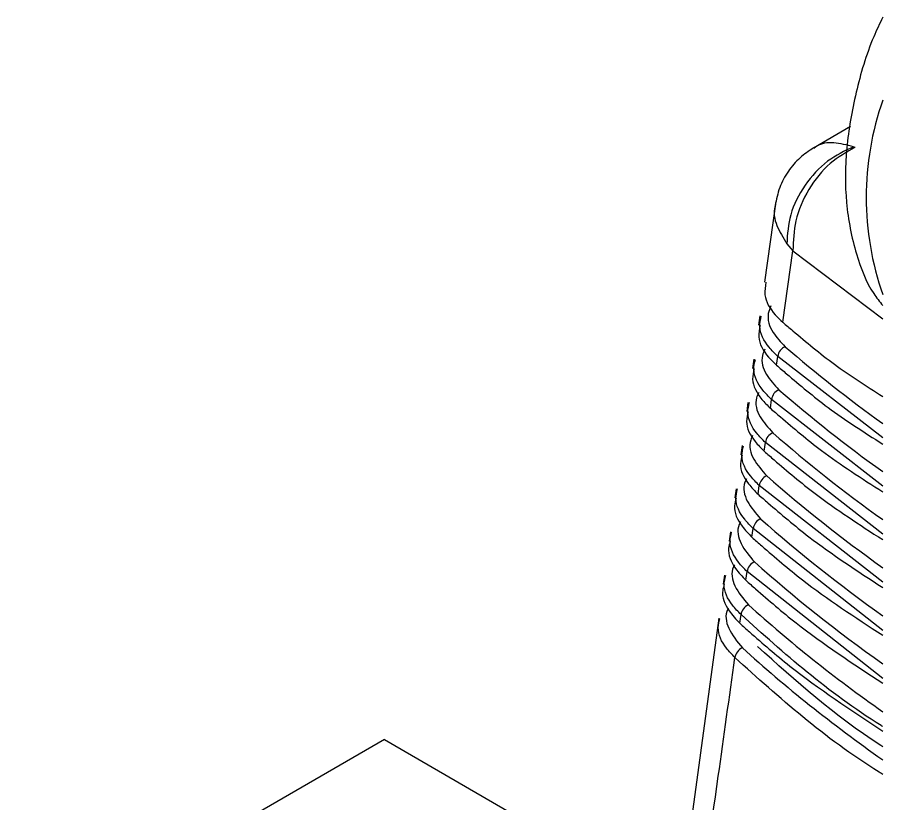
# Model space of a CAD drawing. Extents: x 17.1 to 113.1, y 3.8 to 84.5.
# Drawn here: x 25.518 to 26.484, y 14.672 to 15.551 of the extents above; entities that cross this region are included whole.
import ezdxf

# ---------------------------------------------------------------- set-up
doc = ezdxf.new("R2010")
doc.units = 0
doc.header["$MEASUREMENT"] = 0
doc.layers.add('OBJECT', color=7, linetype='CONTINUOUS')

msp = doc.modelspace()

# ---------------------------------------------------------------- linework, layer by layer
at = {"layer": 'OBJECT'}
for p, q in [((26.44842, 15.42852), (26.40697, 15.40459)), ((26.3649, 15.34509), (26.35243, 15.25497)), ((26.37725, 15.29782), (26.38421, 15.28996)), ((26.37271, 15.21012), (26.38421, 15.28996)), ((26.38421, 15.28996), (26.48445, 15.21377)), ((26.34718, 15.21708), (26.34575, 15.20671)), ((26.36581, 15.16206), (26.36721, 15.17188)), ((26.48445, 15.08095), (26.36721, 15.17188)), ((26.3405, 15.16879), (26.33907, 15.15845)), ((26.35893, 15.11402), (26.36033, 15.1238)), ((26.48445, 15.02721), (26.36033, 15.1238)), ((26.3339, 15.12054), (26.3325, 15.11023)), ((26.35206, 15.06598), (26.35346, 15.07574)), ((26.48445, 14.97345), (26.35346, 15.07574)), ((26.32736, 15.07232), (26.32597, 15.06204)), ((26.34522, 15.01796), (26.3466, 15.02769)), ((26.48445, 14.91969), (26.3466, 15.02769)), ((26.32082, 15.0241), (26.31943, 15.01384)), ((26.33839, 14.96994), (26.33977, 14.97965)), ((26.48445, 14.86591), (26.33977, 14.97965)), ((26.31428, 14.97589), (26.31289, 14.96564)), ((26.33159, 14.92193), (26.33296, 14.93162)), ((26.48445, 14.81212), (26.33296, 14.93162)), ((26.30774, 14.92768), (26.30635, 14.91744)), ((26.3248, 14.87394), (26.32617, 14.8836)), ((26.3012, 14.87946), (26.25712, 14.55452)), ((25.92771, 14.74404), (25.51758, 14.50728)), ((25.92771, 14.74404), (26.15628, 14.61209))]:
    msp.add_line(p, q, dxfattribs=at)
for centre, radius, start, end in [((26.79595, 15.34956), 0.32989, 160.77814, 199.22186), ((26.38056, 15.17038), 0.01343, 112.41288, 173.59459), ((26.37364, 15.1223), 0.0134, 112.23658, 173.56176), ((26.36674, 15.07424), 0.01337, 112.06073, 173.52895), ((26.35986, 15.02618), 0.01334, 111.88575, 173.49682), ((26.353, 14.97814), 0.01331, 111.71215, 173.46376), ((26.34616, 14.9301), 0.01328, 111.53852, 173.43181), ((26.33933, 14.88208), 0.01325, 111.36539, 173.40004), ((26.33253, 14.83406), 0.01323, 111.19425, 173.3671)]:
    msp.add_arc(centre, radius, start, end, dxfattribs=at)
for centre, major_axis, start_param, end_param in [((28.19712, 15.90488), (2.19481, 0.01673), 3.728866, 3.812771), ((28.19712, 15.85425), (2.19806, 0.01676), 3.725454, 3.814614), ((28.19712, 15.80363), (2.20131, 0.01678), 3.722051, 3.816448), ((28.19712, 15.753), (2.20456, 0.01681), 3.718656, 3.818272), ((28.19712, 15.70238), (2.20781, 0.01683), 3.715269, 3.820086), ((28.19711, 15.65175), (2.21105, 0.01686), 3.71189, 3.821891), ((28.19711, 15.60112), (2.2143, 0.01688), 3.708519, 3.823687), ((28.19711, 15.5505), (2.21755, 0.01691), 3.705156, 3.825474)]:
    msp.add_ellipse(centre, major_axis=major_axis, ratio=0.582304, start_param=start_param, end_param=end_param, dxfattribs=at)
for points, knots in [([(26.48445, 15.55059), (26.48101, 15.54336), (26.46797, 15.51601), (26.45361, 15.46641), (26.44261, 15.40402), (26.44208, 15.34286), (26.45295, 15.28859), (26.46768, 15.24994), (26.48099, 15.23313), (26.48445, 15.22876)], [0, 0, 0, 0, 0.063675, 0.241034, 0.420455, 0.602839, 0.787656, 0.94478, 1, 1, 1, 1]), ([(26.4072, 15.40472), (26.40198, 15.40125), (26.39122, 15.39408), (26.37836, 15.37881), (26.36847, 15.3607), (26.36565, 15.34716), (26.36424, 15.34038)], [0, 0, 0, 0, 0.23446, 0.483486, 0.741055, 1, 1, 1, 1]), ([(26.4519, 15.40605), (26.44194, 15.40128), (26.42131, 15.39142), (26.39625, 15.36392), (26.37959, 15.33094), (26.37801, 15.30861), (26.37725, 15.29782)], [0, 0, 0, 0, 0.241562, 0.4999998, 0.7584389, 1, 1, 1, 1]), ([(26.45362, 15.40542), (26.44407, 15.40006), (26.42425, 15.38896), (26.40052, 15.35918), (26.38526, 15.3241), (26.38456, 15.30107), (26.38421, 15.28996)], [0, 0, 0, 0, 0.24117, 0.5, 0.75883, 1, 1, 1, 1]), ([(26.4519, 15.40605), (26.44445, 15.40795), (26.42955, 15.41174), (26.41443, 15.40988), (26.40855, 15.40493), (26.40758, 15.40411)], [0, 0, 0, 0, 0.454567, 0.909134, 1, 1, 1, 1]), ([(26.36451, 15.34033), (26.36436, 15.3399), (26.36189, 15.33293), (26.36499, 15.31796), (26.37316, 15.30453), (26.37725, 15.29782)], [0, 0, 0, 0, 0.031421, 0.515711, 1, 1, 1, 1]), ([(26.354, 15.25479), (26.3532, 15.25012), (26.35107, 15.23772), (26.36003, 15.22224), (26.36986, 15.21284), (26.37271, 15.21012)], [0, 0, 0, 0, 0.300153, 0.797328, 1, 1, 1, 1]), ([(26.35939, 15.22824), (26.35828, 15.22548), (26.35436, 15.21574), (26.35971, 15.19939), (26.37052, 15.18798), (26.37544, 15.18279)], [0, 0, 0, 0, 0.176886, 0.625687, 1, 1, 1, 1]), ([(26.36721, 15.17188), (26.36381, 15.17525), (26.35354, 15.18543), (26.34534, 15.20119), (26.34798, 15.21296), (26.34885, 15.21685)], [0, 0, 0, 0, 0.249125, 0.751437, 1, 1, 1, 1]), ([(26.37271, 15.21012), (26.37647, 15.20695), (26.39526, 15.1911), (26.42964, 15.16215), (26.466, 15.13899), (26.48445, 15.12724)], [0, 0, 0, 0, 0.109675, 0.548441, 1, 1, 1, 1]), ([(26.34738, 15.2065), (26.34654, 15.20223), (26.34419, 15.19024), (26.35275, 15.17476), (26.36273, 15.16506), (26.36581, 15.16206)], [0, 0, 0, 0, 0.276799, 0.776584, 1, 1, 1, 1]), ([(26.35265, 15.18), (26.35163, 15.17762), (26.34763, 15.16828), (26.35258, 15.15192), (26.36348, 15.14019), (26.36857, 15.13471)], [0, 0, 0, 0, 0.154101, 0.604585, 1, 1, 1, 1]), ([(26.36033, 15.1238), (26.35694, 15.12718), (26.34673, 15.13738), (26.33864, 15.15307), (26.34131, 15.16475), (26.34218, 15.16855)], [0, 0, 0, 0, 0.250534, 0.755677, 1, 1, 1, 1]), ([(26.36581, 15.16206), (26.36955, 15.15889), (26.38824, 15.143), (26.42469, 15.11223), (26.46351, 15.08739), (26.48445, 15.07398)], [0, 0, 0, 0, 0.103236, 0.516246, 1, 1, 1, 1]), ([(26.34074, 15.15822), (26.33989, 15.15433), (26.33735, 15.14276), (26.34552, 15.12728), (26.35562, 15.11728), (26.35893, 15.11402)], [0, 0, 0, 0, 0.253505, 0.756056, 1, 1, 1, 1]), ([(26.3459, 15.13178), (26.34498, 15.12976), (26.34093, 15.12081), (26.3455, 15.10445), (26.35646, 15.0924), (26.36172, 15.08663)], [0, 0, 0, 0, 0.131609, 0.583823, 1, 1, 1, 1]), ([(26.35346, 15.07574), (26.35009, 15.07913), (26.33994, 15.08935), (26.33196, 15.10498), (26.33467, 15.11658), (26.33554, 15.12031)], [0, 0, 0, 0, 0.251734, 0.759287, 1, 1, 1, 1]), ([(26.35893, 15.11402), (26.36264, 15.11083), (26.38125, 15.09491), (26.41976, 15.06229), (26.46102, 15.03576), (26.48445, 15.02068)], [0, 0, 0, 0, 0.097481, 0.487464, 1, 1, 1, 1]), ([(26.33409, 15.11), (26.33324, 15.10648), (26.33053, 15.09528), (26.33833, 15.0798), (26.34855, 15.06951), (26.35206, 15.06598)], [0, 0, 0, 0, 0.231423, 0.73612, 1, 1, 1, 1]), ([(26.33913, 15.08357), (26.33834, 15.0819), (26.33426, 15.07334), (26.33846, 15.05697), (26.34948, 15.04462), (26.35489, 15.03856)], [0, 0, 0, 0, 0.109394, 0.563383, 1, 1, 1, 1]), ([(26.3466, 15.02769), (26.34326, 15.03109), (26.33317, 15.04132), (26.32529, 15.0569), (26.32804, 15.06843), (26.32891, 15.0721)], [0, 0, 0, 0, 0.252791, 0.762468, 1, 1, 1, 1]), ([(26.35206, 15.06598), (26.35576, 15.06279), (26.37427, 15.04683), (26.41483, 15.01235), (26.45853, 14.9841), (26.48445, 14.96733)], [0, 0, 0, 0, 0.092305, 0.461579, 1, 1, 1, 1]), ([(26.32744, 15.06181), (26.3266, 15.05864), (26.32374, 15.04781), (26.33119, 15.03233), (26.34152, 15.02175), (26.34522, 15.01796)], [0, 0, 0, 0, 0.20978, 0.716539, 1, 1, 1, 1]), ([(26.33236, 15.03537), (26.3317, 15.03405), (26.32761, 15.02586), (26.33148, 15.0095), (26.34254, 14.99684), (26.34807, 14.9905)], [0, 0, 0, 0, 0.08744, 0.543249, 1, 1, 1, 1]), ([(26.33977, 14.97965), (26.33645, 14.98305), (26.32642, 14.99331), (26.31864, 15.00884), (26.32143, 15.02029), (26.3223, 15.02389)], [0, 0, 0, 0, 0.253915, 0.765848, 1, 1, 1, 1]), ([(26.34522, 15.01796), (26.3489, 15.01476), (26.3673, 14.99876), (26.40991, 14.9624), (26.45604, 14.93241), (26.48445, 14.91394)], [0, 0, 0, 0, 0.087624, 0.438174, 1, 1, 1, 1]), ([(26.32077, 15.01362), (26.31997, 15.01079), (26.31697, 15.00033), (26.32409, 14.98485), (26.33451, 14.97399), (26.33839, 14.96994)], [0, 0, 0, 0, 0.188244, 0.697188, 1, 1, 1, 1]), ([(26.32558, 14.98719), (26.32507, 14.98621), (26.32099, 14.97837), (26.32454, 14.96202), (26.33562, 14.94907), (26.34128, 14.94246)], [0, 0, 0, 0, 0.065736, 0.523405, 1, 1, 1, 1]), ([(26.33296, 14.93162), (26.32966, 14.93503), (26.31969, 14.94531), (26.31201, 14.96078), (26.31484, 14.97215), (26.31571, 14.97568)], [0, 0, 0, 0, 0.255105, 0.769429, 1, 1, 1, 1]), ([(26.33839, 14.96994), (26.34206, 14.96673), (26.36036, 14.9507), (26.405, 14.91243), (26.45356, 14.88069), (26.48445, 14.86049)], [0, 0, 0, 0, 0.083371, 0.416908, 1, 1, 1, 1]), ([(26.3141, 14.96543), (26.31334, 14.96295), (26.31024, 14.95285), (26.31704, 14.93737), (26.32753, 14.92623), (26.33159, 14.92193)], [0, 0, 0, 0, 0.166785, 0.678045, 1, 1, 1, 1]), ([(26.31879, 14.93902), (26.31844, 14.93836), (26.31439, 14.93089), (26.31764, 14.91454), (26.32874, 14.9013), (26.3345, 14.89442)], [0, 0, 0, 0, 0.044268, 0.50384, 1, 1, 1, 1]), ([(26.32617, 14.8836), (26.32288, 14.88702), (26.31298, 14.89731), (26.3054, 14.91272), (26.30826, 14.92402), (26.30913, 14.92747)], [0, 0, 0, 0, 0.256364, 0.773219, 1, 1, 1, 1]), ([(26.33159, 14.92193), (26.33523, 14.91872), (26.35344, 14.90265), (26.4001, 14.86246), (26.45108, 14.82894), (26.48445, 14.807)], [0, 0, 0, 0, 0.07949, 0.3975, 1, 1, 1, 1]), ([(26.30742, 14.91724), (26.30672, 14.9151), (26.30353, 14.90535), (26.31002, 14.88989), (26.32059, 14.87849), (26.3248, 14.87394)], [0, 0, 0, 0, 0.145375, 0.659086, 1, 1, 1, 1]), ([(26.312, 14.89087), (26.31181, 14.89053), (26.30782, 14.88339), (26.31079, 14.86705), (26.32189, 14.85353), (26.32775, 14.8464)], [0, 0, 0, 0, 0.023027, 0.484541, 1, 1, 1, 1]), ([(26.48445, 14.75861), (26.48389, 14.75896), (26.42299, 14.79666), (26.37435, 14.84033), (26.32617, 14.8836)], [0, 0, 0, 0, 0.009223, 1, 1, 1, 1]), ([(26.31939, 14.83559), (26.31613, 14.83901), (26.30629, 14.84933), (26.29881, 14.86467), (26.3017, 14.87589), (26.30256, 14.87925)], [0, 0, 0, 0, 0.257695, 0.777224, 1, 1, 1, 1]), ([(26.3248, 14.87394), (26.32842, 14.87072), (26.34654, 14.85461), (26.39522, 14.81248), (26.44861, 14.77716), (26.48445, 14.75345)], [0, 0, 0, 0, 0.075934, 0.379715, 1, 1, 1, 1]), ([(26.48445, 14.73602), (26.48372, 14.73649), (26.43044, 14.77069), (26.38717, 14.80965), (26.34449, 14.84807)], [0, 0, 0, 0, 0.013725, 1, 1, 1, 1]), ([(26.27515, 14.519), (26.28367, 14.58033), (26.29832, 14.68582), (26.31317, 14.7914), (26.31939, 14.83559)], [0, 0, 0, 0, 0.581449, 1, 1, 1, 1]), ([(26.48445, 14.70521), (26.48312, 14.70603), (26.41941, 14.74526), (26.36887, 14.7909), (26.31939, 14.83559)], [0, 0, 0, 0, 0.0208919, 1, 1, 1, 1])]:
    msp.add_open_spline(points, degree=3, knots=knots, dxfattribs=at)

doc.saveas('drawing.dxf')
